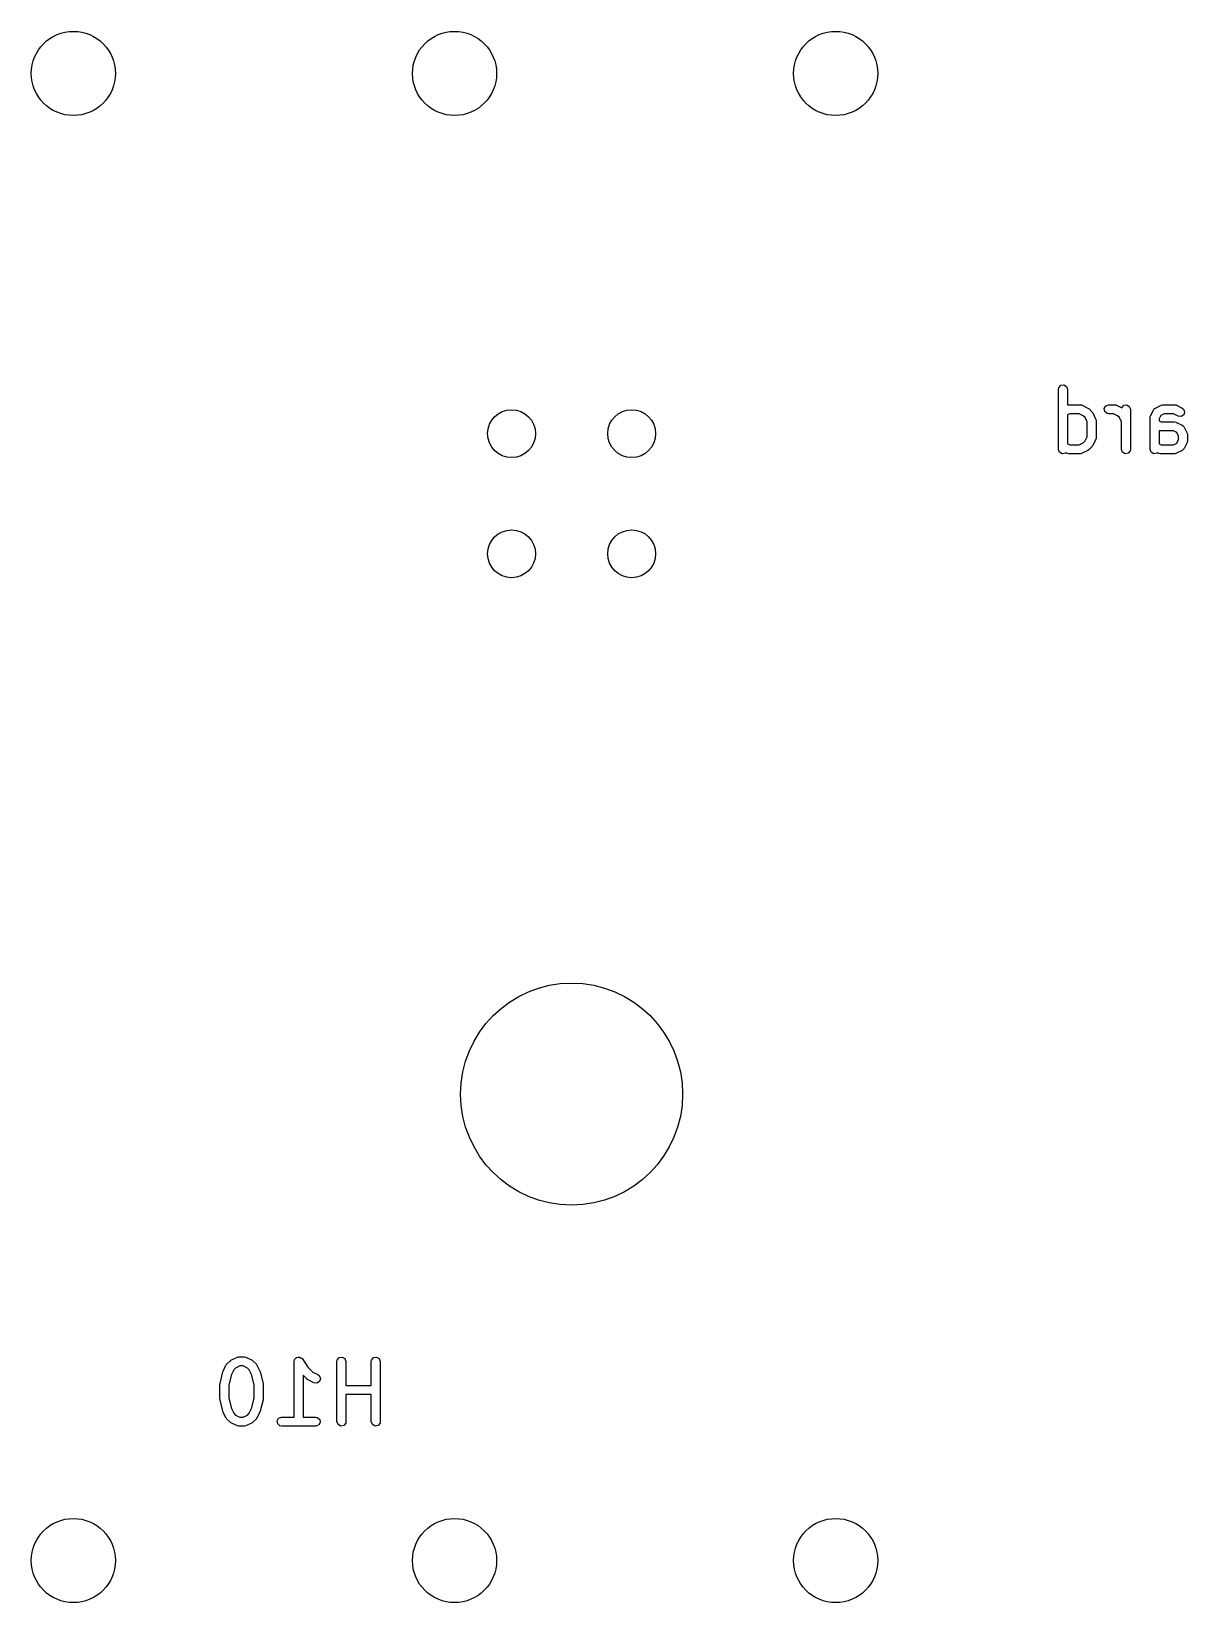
# Model space of a CAD drawing. Extents: x 0.81 to 7.45, y -5.15 to -0.81.
# Drawn here: x 0.827 to 1.585, y -2.971 to -1.941 of the extents above; entities that cross this region are included whole.
import ezdxf

# ---------------------------------------------------------------- set-up
doc = ezdxf.new("R2010")
doc.units = 0
doc.header["$MEASUREMENT"] = 0
doc.layers.add('BLACK', color=7, linetype='CONTINUOUS')

msp = doc.modelspace()

# ---------------------------------------------------------------- linework, layer by layer
at = {"layer": 'BLACK', "linetype": 'CONTINUOUS'}
for p, q in [((1.5007, -2.1746), (1.5019, -2.173)), ((1.5019, -2.173), (1.5039, -2.1727)), ((1.5039, -2.1727), (1.5057, -2.1737)), ((1.5057, -2.1737), (1.5064, -2.1756)), ((1.5005, -2.1756), (1.5007, -2.1746)), ((1.5005, -2.215), (1.5005, -2.1756)), ((1.5064, -2.1756), (1.5064, -2.1859)), ((1.5064, -2.1859), (1.5068, -2.1858)), ((1.5079, -2.1917), (1.5064, -2.1924)), ((1.5064, -2.1924), (1.5064, -2.2113)), ((1.5068, -2.1858), (1.507, -2.1858)), ((1.507, -2.1858), (1.5072, -2.1858)), ((1.5072, -2.1858), (1.5147, -2.1858)), ((1.514, -2.1917), (1.5079, -2.1917)), ((1.5167, -2.193), (1.514, -2.1917)), ((1.5147, -2.1858), (1.5157, -2.1859)), ((1.5157, -2.1859), (1.5158, -2.186)), ((1.5158, -2.186), (1.516, -2.1861)), ((1.516, -2.1861), (1.5197, -2.1879)), ((1.5179, -2.1942), (1.5167, -2.193)), ((1.5192, -2.1969), (1.5179, -2.1942)), ((1.5197, -2.1879), (1.5205, -2.1885)), ((1.5205, -2.1885), (1.5205, -2.1885)), ((1.5205, -2.1885), (1.5224, -2.1904)), ((1.5224, -2.1904), (1.5229, -2.1911)), ((1.5229, -2.1911), (1.5229, -2.1911)), ((1.5229, -2.1911), (1.5248, -2.1949)), ((1.5305, -2.1882), (1.5315, -2.1864)), ((1.5309, -2.1902), (1.5305, -2.1882)), ((1.5324, -2.1915), (1.5309, -2.1902)), ((1.5315, -2.1864), (1.5334, -2.1858)), ((1.5334, -2.1917), (1.5324, -2.1915)), ((1.5334, -2.1858), (1.5372, -2.1858)), ((1.5365, -2.1917), (1.5334, -2.1917)), ((1.5392, -2.193), (1.5365, -2.1917)), ((1.5372, -2.1858), (1.5382, -2.1859)), ((1.5382, -2.1859), (1.5383, -2.186)), ((1.5383, -2.186), (1.5385, -2.1861)), ((1.5385, -2.1861), (1.5419, -2.1878)), ((1.5404, -2.1942), (1.5392, -2.193)), ((1.5417, -2.1969), (1.5404, -2.1942)), ((1.5419, -2.1877), (1.5432, -2.1861)), ((1.5419, -2.1878), (1.5419, -2.1877)), ((1.5432, -2.1861), (1.5452, -2.1858)), ((1.5452, -2.1858), (1.5469, -2.1868)), ((1.5469, -2.1868), (1.5476, -2.1887)), ((1.5476, -2.1887), (1.5476, -2.215)), ((1.5605, -2.1943), (1.5606, -2.1933)), ((1.5605, -2.215), (1.5605, -2.1943)), ((1.5606, -2.1933), (1.5608, -2.1932)), ((1.5608, -2.193), (1.5627, -2.1893)), ((1.5608, -2.1932), (1.5608, -2.193)), ((1.5627, -2.1893), (1.5633, -2.1884)), ((1.5633, -2.1884), (1.5637, -2.1883)), ((1.5637, -2.1883), (1.564, -2.1879)), ((1.564, -2.1879), (1.5677, -2.1861)), ((1.5675, -2.1928), (1.5664, -2.195)), ((1.5697, -2.1917), (1.5675, -2.1928)), ((1.5677, -2.1861), (1.5687, -2.1858)), ((1.5687, -2.1858), (1.5689, -2.1858)), ((1.5689, -2.1858), (1.569, -2.1858)), ((1.569, -2.1858), (1.5765, -2.1858)), ((1.5758, -2.1917), (1.5697, -2.1917)), ((1.579, -2.1932), (1.5758, -2.1917)), ((1.5765, -2.1858), (1.5776, -2.1859)), ((1.5776, -2.1859), (1.5777, -2.186)), ((1.5777, -2.186), (1.5779, -2.1861)), ((1.5779, -2.1861), (1.5816, -2.1879)), ((1.581, -2.1935), (1.579, -2.1932)), ((1.5827, -2.1923), (1.581, -2.1935)), ((1.5816, -2.1879), (1.5824, -2.1886)), ((1.5824, -2.1886), (1.5832, -2.1904)), ((1.5832, -2.1904), (1.5827, -2.1923)), ((1.5192, -2.2068), (1.5192, -2.1969)), ((1.5248, -2.1949), (1.5251, -2.1959)), ((1.5251, -2.1959), (1.5251, -2.196)), ((1.5251, -2.196), (1.5251, -2.1962)), ((1.5251, -2.1962), (1.5251, -2.2075)), ((1.5417, -2.215), (1.5417, -2.1969)), ((1.5664, -2.195), (1.5664, -2.1963)), ((1.5664, -2.1963), (1.5679, -2.197)), ((1.5672, -2.2029), (1.5664, -2.2028)), ((1.5664, -2.2028), (1.5664, -2.2113)), ((1.5758, -2.2029), (1.5672, -2.2029)), ((1.5679, -2.197), (1.5765, -2.197)), ((1.5781, -2.204), (1.5758, -2.2029)), ((1.5765, -2.197), (1.5776, -2.1972)), ((1.5776, -2.1972), (1.5777, -2.1973)), ((1.5777, -2.1973), (1.5779, -2.1973)), ((1.5779, -2.1973), (1.5816, -2.1992)), ((1.5792, -2.2063), (1.5781, -2.204)), ((1.5816, -2.1992), (1.5824, -2.1998)), ((1.5824, -2.1998), (1.5826, -2.2002)), ((1.5826, -2.2002), (1.5829, -2.2005)), ((1.5829, -2.2005), (1.5848, -2.2043)), ((1.5848, -2.2043), (1.5851, -2.2052)), ((1.5012, -2.2169), (1.5005, -2.215)), ((1.5064, -2.2113), (1.5079, -2.212)), ((1.5079, -2.212), (1.514, -2.212)), ((1.514, -2.212), (1.5167, -2.2107)), ((1.5167, -2.2107), (1.5179, -2.2095)), ((1.5179, -2.2095), (1.5192, -2.2068)), ((1.5205, -2.2152), (1.5198, -2.2157)), ((1.5224, -2.2133), (1.5205, -2.2152)), ((1.5229, -2.2125), (1.5224, -2.2132)), ((1.5224, -2.2132), (1.5224, -2.2133)), ((1.5248, -2.2088), (1.5229, -2.2125)), ((1.5249, -2.2085), (1.5248, -2.2086)), ((1.5248, -2.2086), (1.5248, -2.2088)), ((1.5251, -2.2075), (1.5249, -2.2085)), ((1.5424, -2.2169), (1.5417, -2.215)), ((1.5476, -2.215), (1.5474, -2.216)), ((1.5612, -2.2169), (1.5605, -2.215)), ((1.5664, -2.2113), (1.5679, -2.212)), ((1.5679, -2.212), (1.5758, -2.212)), ((1.5758, -2.212), (1.5781, -2.2109)), ((1.5781, -2.2109), (1.5792, -2.2086)), ((1.5792, -2.2086), (1.5792, -2.2063)), ((1.5829, -2.2144), (1.5823, -2.2152)), ((1.5848, -2.2106), (1.5829, -2.2144)), ((1.5849, -2.2103), (1.5848, -2.2105)), ((1.5848, -2.2105), (1.5848, -2.2106)), ((1.5851, -2.2093), (1.5849, -2.2103)), ((1.5851, -2.2052), (1.5851, -2.2054)), ((1.5851, -2.2054), (1.5851, -2.2056)), ((1.5851, -2.2056), (1.5851, -2.2093)), ((1.5029, -2.2179), (1.5012, -2.2169)), ((1.5049, -2.2175), (1.5029, -2.2179)), ((1.5051, -2.2172), (1.5049, -2.2175)), ((1.5059, -2.2176), (1.5051, -2.2172)), ((1.506, -2.2176), (1.5059, -2.2176)), ((1.5062, -2.2177), (1.506, -2.2176)), ((1.5072, -2.2179), (1.5062, -2.2177)), ((1.5147, -2.2179), (1.5072, -2.2179)), ((1.5148, -2.2178), (1.5147, -2.2179)), ((1.515, -2.2179), (1.5148, -2.2178)), ((1.516, -2.2176), (1.515, -2.2179)), ((1.5197, -2.2157), (1.516, -2.2176)), ((1.5198, -2.2157), (1.5197, -2.2157)), ((1.5442, -2.2179), (1.5424, -2.2169)), ((1.5461, -2.2175), (1.5442, -2.2179)), ((1.5474, -2.216), (1.5461, -2.2175)), ((1.5629, -2.2179), (1.5612, -2.2169)), ((1.5649, -2.2175), (1.5629, -2.2179)), ((1.5651, -2.2172), (1.5649, -2.2175)), ((1.5658, -2.2176), (1.5651, -2.2172)), ((1.566, -2.2176), (1.5658, -2.2176)), ((1.5662, -2.2177), (1.566, -2.2176)), ((1.5672, -2.2179), (1.5662, -2.2177)), ((1.5765, -2.2179), (1.5672, -2.2179)), ((1.5767, -2.2178), (1.5765, -2.2179)), ((1.5769, -2.2179), (1.5767, -2.2178)), ((1.5779, -2.2176), (1.5769, -2.2179)), ((1.5816, -2.2157), (1.5779, -2.2176)), ((1.5819, -2.2154), (1.5816, -2.2157)), ((1.5823, -2.2152), (1.5819, -2.2154)), ((0.9569, -2.813), (0.9576, -2.8125)), ((0.9576, -2.8124), (0.9614, -2.8105)), ((0.9576, -2.8125), (0.9576, -2.8124)), ((0.9614, -2.8105), (0.9624, -2.8102)), ((0.9624, -2.8102), (0.9625, -2.8103)), ((0.9625, -2.8103), (0.9627, -2.8102)), ((0.9627, -2.8102), (0.9664, -2.8102)), ((0.9664, -2.8102), (0.9675, -2.8104)), ((0.9675, -2.8104), (0.9676, -2.8105)), ((0.9676, -2.8105), (0.9678, -2.8105)), ((0.9678, -2.8105), (0.9715, -2.8124)), ((0.9715, -2.8124), (0.9722, -2.8129)), ((0.9991, -2.8132), (0.9993, -2.8122)), ((0.9993, -2.8122), (0.9994, -2.812)), ((0.9994, -2.8119), (1, -2.8113)), ((0.9994, -2.812), (0.9994, -2.8119)), ((1, -2.8113), (1.0006, -2.8106)), ((1.0006, -2.8106), (1.0008, -2.8106)), ((1.0008, -2.8106), (1.0009, -2.8105)), ((1.0009, -2.8105), (1.0017, -2.8104)), ((1.0017, -2.8104), (1.0026, -2.8103)), ((1.0026, -2.8103), (1.0027, -2.8104)), ((1.0027, -2.8104), (1.0029, -2.8103)), ((1.0029, -2.8103), (1.0036, -2.8109)), ((1.0036, -2.8109), (1.0043, -2.8113)), ((1.0043, -2.8113), (1.0044, -2.8114)), ((1.0044, -2.8114), (1.0045, -2.8115)), ((1.0045, -2.8115), (1.0081, -2.8169)), ((1.0272, -2.8132), (1.0274, -2.8122)), ((1.0274, -2.8122), (1.0287, -2.8106)), ((1.0287, -2.8106), (1.0307, -2.8103)), ((1.0307, -2.8103), (1.0324, -2.8113)), ((1.0324, -2.8113), (1.0331, -2.8132)), ((1.0497, -2.8132), (1.0499, -2.8122)), ((1.0499, -2.8122), (1.0512, -2.8106)), ((1.0512, -2.8106), (1.0532, -2.8103)), ((1.0532, -2.8103), (1.0549, -2.8113)), ((1.0549, -2.8113), (1.0556, -2.8132)), ((0.9505, -2.8275), (0.9523, -2.82)), ((0.9523, -2.82), (0.9525, -2.8195)), ((0.9525, -2.8195), (0.9526, -2.8194)), ((0.9526, -2.8194), (0.9544, -2.8156)), ((0.9544, -2.8156), (0.955, -2.8149)), ((0.955, -2.8148), (0.9569, -2.813)), ((0.955, -2.8149), (0.955, -2.8148)), ((0.958, -2.8217), (0.9563, -2.8285)), ((0.9595, -2.8187), (0.958, -2.8217)), ((0.9607, -2.8175), (0.9595, -2.8187)), ((0.9634, -2.8161), (0.9607, -2.8175)), ((0.9657, -2.8161), (0.9634, -2.8161)), ((0.9684, -2.8175), (0.9657, -2.8161)), ((0.9696, -2.8187), (0.9684, -2.8175)), ((0.9712, -2.8217), (0.9696, -2.8187)), ((0.9729, -2.8285), (0.9712, -2.8217)), ((0.9722, -2.8129), (0.9723, -2.813)), ((0.9723, -2.813), (0.9742, -2.8148)), ((0.9742, -2.8148), (0.9747, -2.8156)), ((0.9747, -2.8156), (0.9747, -2.8156)), ((0.9747, -2.8156), (0.9766, -2.8194)), ((0.9766, -2.8194), (0.9767, -2.8198)), ((0.9767, -2.8198), (0.9768, -2.82)), ((0.9768, -2.82), (0.9787, -2.8275)), ((0.9991, -2.8496), (0.9991, -2.8132)), ((1.0075, -2.8246), (1.005, -2.8222)), ((1.005, -2.8222), (1.005, -2.8496)), ((1.0081, -2.8169), (1.0113, -2.8201)), ((1.0113, -2.8201), (1.0146, -2.8218)), ((1.0146, -2.8218), (1.0155, -2.8224)), ((1.0155, -2.8224), (1.0163, -2.8243)), ((1.0272, -2.8526), (1.0272, -2.8132)), ((1.0331, -2.8132), (1.0331, -2.829)), ((1.0497, -2.829), (1.0497, -2.8132)), ((1.0556, -2.8132), (1.0556, -2.8526)), ((0.9504, -2.8282), (0.9505, -2.8276)), ((0.9504, -2.8376), (0.9504, -2.8282)), ((0.9505, -2.8276), (0.9505, -2.8275)), ((0.9563, -2.8285), (0.9563, -2.8372)), ((0.9729, -2.8372), (0.9729, -2.8285)), ((0.9787, -2.8275), (0.9787, -2.8281)), ((0.9787, -2.8281), (0.9788, -2.8282)), ((0.9788, -2.8282), (0.9788, -2.8376)), ((1.0075, -2.8247), (1.0075, -2.8246)), ((1.0082, -2.8252), (1.0075, -2.8247)), ((1.012, -2.8271), (1.0082, -2.8252)), ((1.014, -2.8273), (1.012, -2.8271)), ((1.0157, -2.8262), (1.014, -2.8273)), ((1.0163, -2.8243), (1.0157, -2.8262)), ((1.0331, -2.829), (1.0497, -2.829)), ((0.9504, -2.8377), (0.9504, -2.8376)), ((0.9505, -2.8383), (0.9504, -2.8377)), ((0.9523, -2.8458), (0.9505, -2.8383)), ((0.9563, -2.8372), (0.958, -2.844)), ((0.9712, -2.844), (0.9729, -2.8372)), ((0.9787, -2.8383), (0.9768, -2.8458)), ((0.9788, -2.8376), (0.9787, -2.8381)), ((0.9787, -2.8381), (0.9787, -2.8383)), ((1.0497, -2.8349), (1.0331, -2.8349)), ((1.0331, -2.8349), (1.0331, -2.8526)), ((1.0497, -2.8526), (1.0497, -2.8349)), ((0.9524, -2.8459), (0.9523, -2.8458)), ((0.9526, -2.8464), (0.9524, -2.8459)), ((0.9544, -2.8501), (0.9526, -2.8464)), ((0.9545, -2.8502), (0.9544, -2.8501)), ((0.955, -2.8509), (0.9545, -2.8502)), ((0.9569, -2.8528), (0.955, -2.8509)), ((0.9576, -2.8533), (0.9569, -2.8528)), ((0.9569, -2.8528), (0.9569, -2.8528)), ((0.9614, -2.8552), (0.9576, -2.8533)), ((0.958, -2.844), (0.9595, -2.8471)), ((0.9595, -2.8471), (0.9607, -2.8483)), ((0.9607, -2.8483), (0.9634, -2.8496)), ((0.9634, -2.8496), (0.9657, -2.8496)), ((0.9657, -2.8496), (0.9684, -2.8483)), ((0.9715, -2.8533), (0.9678, -2.8552)), ((0.9684, -2.8483), (0.9696, -2.8471)), ((0.9696, -2.8471), (0.9712, -2.844)), ((0.9716, -2.8533), (0.9715, -2.8533)), ((0.9723, -2.8528), (0.9716, -2.8533)), ((0.9742, -2.8509), (0.9723, -2.8528)), ((0.9747, -2.8501), (0.9742, -2.8508)), ((0.9742, -2.8508), (0.9742, -2.8509)), ((0.9766, -2.8464), (0.9747, -2.8501)), ((0.9768, -2.8458), (0.9766, -2.8462)), ((0.9766, -2.8462), (0.9766, -2.8464)), ((0.9879, -2.852), (0.9889, -2.8503)), ((0.9883, -2.854), (0.9879, -2.852)), ((0.9889, -2.8503), (0.9908, -2.8496)), ((0.9908, -2.8496), (0.9991, -2.8496)), ((1.005, -2.8496), (1.0133, -2.8496)), ((1.0133, -2.8496), (1.0143, -2.8498)), ((1.0143, -2.8498), (1.0159, -2.8511)), ((1.0162, -2.8531), (1.0152, -2.8548)), ((1.0159, -2.8511), (1.0162, -2.8531)), ((1.0279, -2.8544), (1.0272, -2.8526)), ((1.033, -2.8536), (1.0317, -2.8551)), ((1.0331, -2.8526), (1.033, -2.8536)), ((1.0504, -2.8544), (1.0497, -2.8526)), ((1.0555, -2.8536), (1.0542, -2.8551)), ((1.0556, -2.8526), (1.0555, -2.8536)), ((0.9615, -2.8552), (0.9614, -2.8552)), ((0.9617, -2.8553), (0.9615, -2.8552)), ((0.9627, -2.8555), (0.9617, -2.8553)), ((0.9664, -2.8555), (0.9627, -2.8555)), ((0.9666, -2.8554), (0.9664, -2.8555)), ((0.9668, -2.8555), (0.9666, -2.8554)), ((0.9678, -2.8552), (0.9668, -2.8555)), ((0.9898, -2.8553), (0.9883, -2.854)), ((0.9908, -2.8555), (0.9898, -2.8553)), ((1.0133, -2.8555), (0.9908, -2.8555)), ((1.0152, -2.8548), (1.0133, -2.8555)), ((1.0297, -2.8555), (1.0279, -2.8544)), ((1.0317, -2.8551), (1.0297, -2.8555)), ((1.0522, -2.8555), (1.0504, -2.8544)), ((1.0542, -2.8551), (1.0522, -2.8555))]:
    msp.add_line(p, q, dxfattribs=at)
at = {"layer": 'BLACK'}
for centre, radius in [((0.8543, -1.9685), 0.0276), ((1.1043, -1.9685), 0.0276), ((1.3543, -1.9685), 0.0276), ((1.1417, -2.2047), 0.0157), ((1.2205, -2.2047), 0.0157), ((1.1417, -2.2835), 0.0157), ((1.2205, -2.2835), 0.0157), ((1.1811, -2.6378), 0.0728), ((0.8543, -2.9437), 0.0276), ((1.1043, -2.9437), 0.0276), ((1.3543, -2.9437), 0.0276)]:
    msp.add_circle(centre, radius, dxfattribs=at)

doc.saveas('drawing.dxf')
